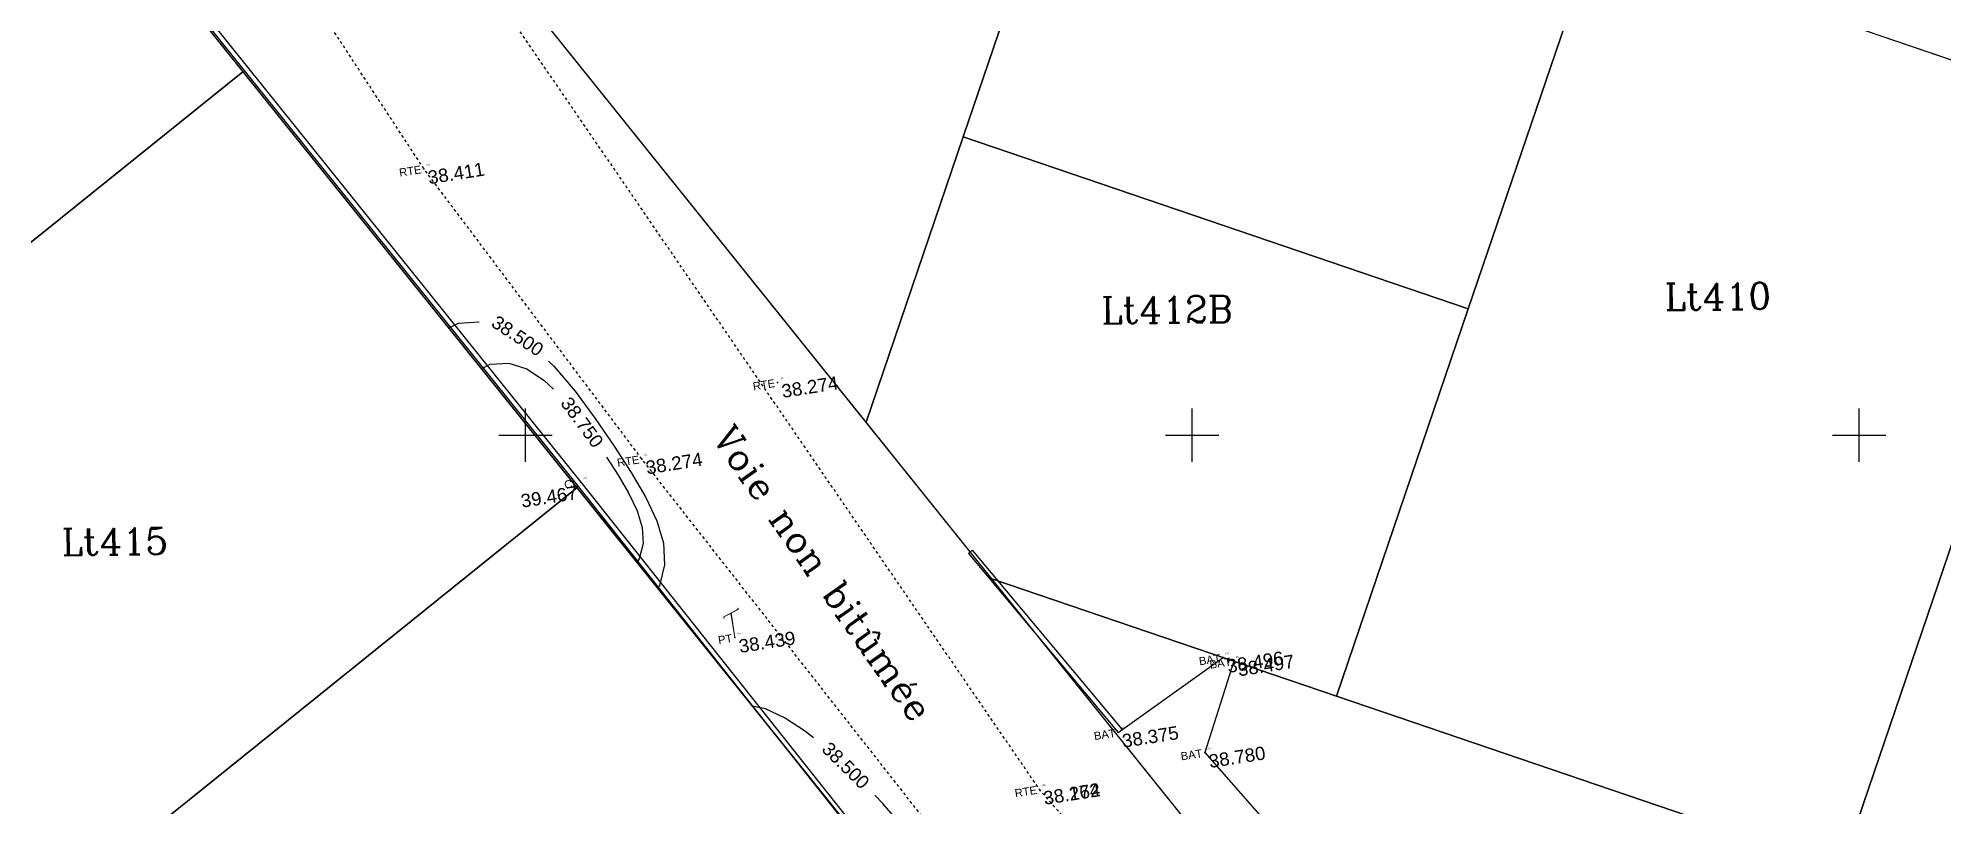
# Model space of a CAD drawing. Header units: metres. Extents: x 394092 to 394268, y 588562 to 588788.
# Drawn here: x 394131.7 to 394203.2, y 588711.1 to 588739.9 of the extents above; entities that cross this region are included whole.
import ezdxf
from ezdxf.enums import TextEntityAlignment as Align

# ---------------------------------------------------------------- set-up
doc = ezdxf.new("R2010")
doc.units = ezdxf.units.M
doc.linetypes.add('ACAD_ISO03W100', pattern=[30, 12, -18])
for name, color, linetype in [('BATIMENT', 6, 'Continuous'), ('CADRE', 7, 'Continuous'), ('Carroyage(1)_Croix', 7, 'Continuous'), ('CLOTURE', 7, 'Continuous'), ('CN_01_00', 7, 'Continuous'), ('Cotation Courbes de niveau', 7, 'Continuous'), ('IL', 70, 'Continuous'), ('L', 10, 'Continuous'), ('POTEAU TELEPHONIQUE', 20, 'Continuous'), ('ROUTE', 251, 'Continuous'), ('TopoAlt', 150, 'Continuous'), ('TopoCod', 1, 'Continuous'), ('TOPOJIS', 7, 'Continuous'), ('TopoMat', 3, 'Continuous')]:
    doc.layers.add(name, color=color, linetype=linetype)
doc.layers.add('TELEPHONE', color=7, linetype='Continuous', lineweight=20)
doc.styles.add('ROMANC', font='romanc.shx', dxfattribs={"height": 10})
doc.styles.get("Standard").update_dxf_attribs({"font": 'arial.ttf'})
doc.dimstyles.new('ISO-25', dxfattribs={"dimtxt": 2.5, "dimasz": 2.5, "dimexe": 1.25, "dimexo": 0.625, "dimtad": 1, "dimdec": 3, "dimzin": 1, "dimtxsty": 'Standard', "dimcen": 2.5, "dimadec": 0, "dimazin": 0, "dimtfac": 1, "dimtdec": 3, "dimtmove": 0, "dimatfit": 3, "dimfxl": 1, "dimarcsym": 0})

# ---------------------------------------------------------------- blocks, each defined once
blk = doc.blocks.new('TCPOINT')
at = {"color": 0}
blk.add_point((0, 0), dxfattribs=at)
at = {"layer": 'TopoAlt'}
blk.add_attdef('ALT', text='', height=0.5, dxfattribs=at).set_placement((0.1, -0.1), align=Align.TOP_LEFT)
at = {"layer": 'TopoCod'}
blk.add_attdef('COD', text='', height=0.3, dxfattribs=at).set_placement((-0.1, 0), align=Align.MIDDLE_RIGHT)
at = {"layer": 'TopoMat'}
blk.add_attdef('MAT', (0.1, 0.1), '', height=0.3, dxfattribs=at)
blk = doc.blocks.new('p001')
at = {"layer": 'TELEPHONE', "color": 0}
for p, q in [((-0.01, 2.84), (-0.01, 0.19)), ((0, 2.82), (0, 0.19)), ((0.01, 2.85), (0.01, 0.19))]:
    blk.add_line(p, q, dxfattribs=at)
for points in [[(-0.83, 2.42), (-0.83, 2.57), (0.81, 3.11), (0.81, 3.24)], [(-0.82, 2.42), (-0.82, 2.56), (-0.01, 2.83)], [(-0.81, 2.42), (-0.81, 2.55), (0.83, 3.1), (0.83, 3.24)], [(0.01, 2.84), (0.82, 3.11), (0.82, 3.24)]]:
    blk.add_lwpolyline(points, dxfattribs=at)
at = {"layer": 'TELEPHONE', "flags": 128}
for points in [[(-0.81, 2.42), (-0.83, 2.42)], [(0.81, 3.24), (0.83, 3.24)], [(-0.01, 0.19), (0.01, 0.19)]]:
    blk.add_lwpolyline(points, dxfattribs=at)
blk = doc.blocks.new('*D14')
at = {"layer": 'Defpoints', "color": 0, "transparency": 16777216}
for p in [(394120.614, 588761.996), (394247.991, 588603.509), (394247.991, 588603.509)]:
    blk.add_point(p, dxfattribs=at)
at = {"color": 0, "lineweight": 13, "transparency": 16777216, "insert": (394185.492, 588683.709), "char_height": 1.5, "attachment_point": 5, "rotation": 308.78906}
blk.add_mtext('203,330', dxfattribs=at)

msp = doc.modelspace()

# ---------------------------------------------------------------- linework, layer by layer
at = {"layer": 'BATIMENT', "elevation": 0.594, "flags": 128}
msp.add_lwpolyline([(394172.2207, 588713.8688), (394176.157, 588716.6699), (394176.5578, 588716.5415), (394175.4748, 588713.1091), (394193.6816, 588692.374)], dxfattribs=at)
at = {"layer": 'Carroyage(1)_Croix', "ltscale": 0.001}
for p, q in [((394150, 588724), (394150, 588726)), ((394175, 588724), (394175, 588726)), ((394200, 588724), (394200, 588726)), ((394149, 588725), (394151, 588725)), ((394174, 588725), (394176, 588725)), ((394199, 588725), (394201, 588725))]:
    msp.add_line(p, q, dxfattribs=at)
at = {"layer": 'CLOTURE', "flags": 128}
for points, elevation in [([(394110.7477, 588726.5488), (394110.1005, 588730.6278), (394115.3171, 588757.8507), (394120.6577, 588762.3399), (394152.0848, 588723.2374), (394164.569, 588707.5167), (394177.1974, 588691.9665), (394202.1451, 588660.5919), (394213.2133, 588646.7343), (394223.5705, 588633.8856)], -0.05), ([(394110.9182, 588726.6227), (394110.2832, 588730.6249), (394115.4819, 588757.754), (394120.6327, 588762.0837), (394151.9442, 588723.125), (394164.4286, 588707.404), (394177.0571, 588691.8538), (394202.0044, 588660.4797)], -0.05), ([(394166.7499, 588720.6887), (394166.6118, 588720.5732)], 2.089), ([(394166.6118, 588720.5732), (394172.2207, 588713.8688)], 2.089), ([(394166.7499, 588720.6887), (394172.3588, 588713.9843)], 2.089)]:
    msp.add_lwpolyline(points, dxfattribs=dict(at, elevation=elevation))
at = {"layer": 'CN_01_00', "color": 7, "flags": 128}
for points, elevation in [([(394147.1235, 588729.0122), (394147.4976, 588729.2029), (394148.2734, 588729.2535)], 38.5), ([(394148.3474, 588727.4893), (394148.6836, 588727.6606), (394149.376, 588727.7058), (394150.0501, 588727.4873), (394150.7018, 588727.0566), (394151.0567, 588726.7209)], 38.75), ([(394150.872, 588727.771), (394151.0628, 588727.5905), (394151.865, 588726.645), (394152.6208, 588725.6213), (394153.3247, 588724.5885), (394153.9661, 588723.6037), (394154.5134, 588722.6732), (394154.9297, 588721.7912), (394155.1782, 588720.9517), (394155.222, 588720.1489), (394155.0242, 588719.3766), (394154.955, 588719.2679)], 38.5), ([(394153.0415, 588724.1818), (394153.4797, 588723.509), (394153.8855, 588722.8191), (394154.1942, 588722.1651), (394154.3784, 588721.5426), (394154.4109, 588720.9473), (394154.2643, 588720.3747), (394154.1764, 588720.2367)], 38.75), ([(394160.8048, 588713.6612), (394160.4623, 588713.929), (394159.7093, 588714.415), (394158.9996, 588714.7462), (394158.5007, 588714.8562)], 38.5), ([(394163.9975, 588710.5102), (394163.4047, 588711.1986), (394163.1025, 588711.5228)], 38.5)]:
    msp.add_lwpolyline(points, dxfattribs=dict(at, elevation=elevation))
at = {"layer": 'IL'}
msp.add_lwpolyline([(394120.61, 588761.997), (394247.987, 588603.51), (394236.529, 588569.878), (394110.794, 588726.321), (394115.233, 588757.675)], close=True, dxfattribs=at)
msp.add_lwpolyline([(394266.4532, 588657.7072), (394251.807, 588614.72), (394222.13, 588651.645), (394227.525, 588667.48), (394202.57, 588675.982), (394140.517, 588753.19), (394142.752, 588759.749), (394266.4532, 588717.6037)], dxfattribs=at)
at = {"layer": 'L'}
for points in [[(394120.61, 588761.997), (394139.404, 588738.613), (394116.017, 588719.822), (394110.794, 588726.321), (394115.233, 588757.675)], [(394142.752, 588759.749), (394171.149, 588750.074), (394166.416, 588736.183), (394162.775, 588725.496), (394140.517, 588753.19)], [(394142.752, 588759.749), (394171.149, 588750.074), (394166.416, 588736.183), (394162.775, 588725.496), (394140.517, 588753.19)], [(394171.149, 588750.074), (394190.08, 588743.624), (394185.348, 588729.733), (394166.416, 588736.183)], [(394190.08, 588743.624), (394209.012, 588737.174), (394199.337, 588708.777), (394180.406, 588715.227), (394185.348, 588729.733)], [(394139.404, 588738.613), (394151.933, 588723.024), (394128.547, 588704.233), (394116.017, 588719.822)], [(394209.012, 588737.174), (394227.943, 588730.724), (394218.268, 588702.327), (394199.337, 588708.777)], [(394166.416, 588736.183), (394185.348, 588729.733), (394180.406, 588715.227), (394167.492, 588719.627), (394162.775, 588725.496)], [(394151.933, 588723.024), (394164.462, 588707.435), (394141.076, 588688.644), (394128.547, 588704.233)], [(394167.492, 588719.627), (394180.406, 588715.227), (394199.337, 588708.777), (394192.453, 588688.57)], [(394167.492, 588719.627), (394180.406, 588715.227), (394199.337, 588708.777), (394192.453, 588688.57)]]:
    msp.add_lwpolyline(points, close=True, dxfattribs=at)
at = {"layer": 'ROUTE', "linetype": 'ACAD_ISO03W100', "lineweight": 30, "ltscale": 0.002, "flags": 128}
for points, elevation in [([(394251.5401, 588613.4872), (394247.1732, 588619.3318), (394239.1489, 588624.9325), (394236.0797, 588628.8156), (394234.03, 588632.221), (394228.4878, 588639.8855), (394219.3841, 588651.4226), (394200.8101, 588671.2791), (394190.2476, 588685.1331), (394180.5288, 588698.7389), (394169.2745, 588711.7312), (394143.9048, 588748.7184), (394128.9052, 588766.3983)], 0.081), ([(394249.8528, 588611.9702), (394245.2076, 588617.9048), (394237.269, 588623.2953), (394234.4408, 588627.3458), (394232.0817, 588630.3038), (394226.3169, 588638.316), (394216.8875, 588649.2189), (394198.977, 588668.7696), (394186.8433, 588683.0633), (394177.5546, 588696.2568), (394166.2286, 588708.9969), (394154.3682, 588724.1099), (394146.1974, 588734.9786), (394134.3379, 588753.0657), (394125.7094, 588762.8584)], 0.097)]:
    msp.add_lwpolyline(points, dxfattribs=dict(at, elevation=elevation))

# ---------------------------------------------------------------- block references
at = {"layer": 'POTEAU TELEPHONIQUE', "color": 0, "xscale": 0.3516709976367164, "yscale": 0.3516709976367164, "zscale": 0.3516709976367164, "rotation": 9.00787909859095}
msp.add_blockref('p001', (394157.865, 588717.3534, 0.658), dxfattribs=at)
at = {"layer": 'TOPOJIS'}
ref = msp.add_blockref('TCPOINT', (394146.1974, 588734.9786, 38.411), dxfattribs=dict(at, rotation=8.918647236070969))
ref.add_attrib('MAT', '131', (394146.2807, 588735.0929, 38.411), dxfattribs={"layer": 'TopoMat', "height": 0.06, "rotation": 8.918647})
ref.add_attrib('ALT', '38.411', dxfattribs={"layer": 'TopoAlt', "height": 0.5, "rotation": 8.918647}).set_placement((394146.3117, 588734.8953, 38.411), align=Align.TOP_LEFT)
ref.add_attrib('COD', 'RTE', dxfattribs={"layer": 'TopoCod', "height": 0.3, "rotation": 8.918647}).set_placement((394146.0986, 588734.9631, 38.411), align=Align.MIDDLE_RIGHT)
ref = msp.add_blockref('TCPOINT', (394159.4567, 588726.9726, 38.274), dxfattribs=dict(at, rotation=8.918647236070969))
ref.add_attrib('MAT', '132', (394159.54, 588727.0869, 38.274), dxfattribs={"layer": 'TopoMat', "height": 0.06, "rotation": 8.918647})
ref.add_attrib('ALT', '38.274', dxfattribs={"layer": 'TopoAlt', "height": 0.5, "rotation": 8.918647}).set_placement((394159.571, 588726.8893, 38.274), align=Align.TOP_LEFT)
ref.add_attrib('COD', 'RTE', dxfattribs={"layer": 'TopoCod', "height": 0.3, "rotation": 8.918647}).set_placement((394159.3579, 588726.9571, 38.274), align=Align.MIDDLE_RIGHT)
ref = msp.add_blockref('TCPOINT', (394154.3682, 588724.1099, 38.274), dxfattribs=dict(at, rotation=8.918647236070969))
ref.add_attrib('MAT', '132', (394154.4514, 588724.2242, 38.274), dxfattribs={"layer": 'TopoMat', "height": 0.06, "rotation": 8.918647})
ref.add_attrib('ALT', '38.274', dxfattribs={"layer": 'TopoAlt', "height": 0.5, "rotation": 8.918647}).set_placement((394154.4825, 588724.0266, 38.274), align=Align.TOP_LEFT)
ref.add_attrib('COD', 'RTE', dxfattribs={"layer": 'TopoCod', "height": 0.3, "rotation": 8.918647}).set_placement((394154.2694, 588724.0944, 38.274), align=Align.MIDDLE_RIGHT)
ref = msp.add_blockref('TCPOINT', (394152.0848, 588723.2374, 39.467), dxfattribs=dict(at, rotation=8.918647236070969))
ref.add_attrib('MAT', '155', (394152.1681, 588723.3517, 39.467), dxfattribs={"layer": 'TopoMat', "height": 0.06, "rotation": 8.918647})
ref.add_attrib('ALT', '39.467', dxfattribs={"layer": 'TopoAlt', "height": 0.5, "rotation": 8.918647}).set_placement((394149.7961, 588722.777, 39.467), align=Align.TOP_LEFT)
ref.add_attrib('COD', 'CL', dxfattribs={"layer": 'TopoCod', "height": 0.3, "rotation": 8.918647}).set_placement((394151.986, 588723.2219, 39.467), align=Align.MIDDLE_RIGHT)
ref = msp.add_blockref('TCPOINT', (394157.8547, 588717.4185, 38.439), dxfattribs=dict(at, rotation=8.918647236070969))
ref.add_attrib('MAT', '166', (394157.938, 588717.5328, 38.439), dxfattribs={"layer": 'TopoMat', "height": 0.06, "rotation": 8.918647})
ref.add_attrib('ALT', '38.439', dxfattribs={"layer": 'TopoAlt', "height": 0.5, "rotation": 8.918647}).set_placement((394157.969, 588717.3352, 38.439), align=Align.TOP_LEFT)
ref.add_attrib('COD', 'PT', dxfattribs={"layer": 'TopoCod', "height": 0.3, "rotation": 8.918647}).set_placement((394157.7559, 588717.403, 38.439), align=Align.MIDDLE_RIGHT)
ref = msp.add_blockref('TCPOINT', (394176.157, 588716.6699, 38.496), dxfattribs=dict(at, rotation=8.918647236070969))
ref.add_attrib('MAT', '152', (394176.2403, 588716.7842, 38.496), dxfattribs={"layer": 'TopoMat', "height": 0.06, "rotation": 8.918647})
ref.add_attrib('ALT', '38.496', dxfattribs={"layer": 'TopoAlt', "height": 0.5, "rotation": 8.918647}).set_placement((394176.2713, 588716.5866, 38.496), align=Align.TOP_LEFT)
ref.add_attrib('COD', 'BAT', dxfattribs={"layer": 'TopoCod', "height": 0.3, "rotation": 8.918647}).set_placement((394176.0582, 588716.6544, 38.496), align=Align.MIDDLE_RIGHT)
ref = msp.add_blockref('TCPOINT', (394176.5578, 588716.5415, 38.497), dxfattribs=dict(at, rotation=8.918647236070969))
ref.add_attrib('MAT', '151', (394176.6411, 588716.6558, 38.497), dxfattribs={"layer": 'TopoMat', "height": 0.06, "rotation": 8.918647})
ref.add_attrib('ALT', '38.497', dxfattribs={"layer": 'TopoAlt', "height": 0.5, "rotation": 8.918647}).set_placement((394176.6721, 588716.4582, 38.497), align=Align.TOP_LEFT)
ref.add_attrib('COD', 'BAT', dxfattribs={"layer": 'TopoCod', "height": 0.3, "rotation": 8.918647}).set_placement((394176.459, 588716.526, 38.497), align=Align.MIDDLE_RIGHT)
ref = msp.add_blockref('TCPOINT', (394172.2207, 588713.8688, 38.375), dxfattribs=dict(at, rotation=8.918647236070969))
ref.add_attrib('MAT', '153', (394172.304, 588713.9831, 38.375), dxfattribs={"layer": 'TopoMat', "height": 0.06, "rotation": 8.918647})
ref.add_attrib('ALT', '38.375', dxfattribs={"layer": 'TopoAlt', "height": 0.5, "rotation": 8.918647}).set_placement((394172.335, 588713.7855, 38.375), align=Align.TOP_LEFT)
ref.add_attrib('COD', 'BAT', dxfattribs={"layer": 'TopoCod', "height": 0.3, "rotation": 8.918647}).set_placement((394172.1219, 588713.8533, 38.375), align=Align.MIDDLE_RIGHT)
ref = msp.add_blockref('TCPOINT', (394175.4748, 588713.1091, 38.78), dxfattribs=dict(at, rotation=8.918647236070969))
ref.add_attrib('MAT', '150', (394175.5581, 588713.2234, 38.78), dxfattribs={"layer": 'TopoMat', "height": 0.06, "rotation": 8.918647})
ref.add_attrib('ALT', '38.780', dxfattribs={"layer": 'TopoAlt', "height": 0.5, "rotation": 8.918647}).set_placement((394175.5891, 588713.0258, 38.78), align=Align.TOP_LEFT)
ref.add_attrib('COD', 'BAT', dxfattribs={"layer": 'TopoCod', "height": 0.3, "rotation": 8.918647}).set_placement((394175.376, 588713.0936, 38.78), align=Align.MIDDLE_RIGHT)
ref = msp.add_blockref('TCPOINT', (394169.2745, 588711.7312, 38.162), dxfattribs=dict(at, rotation=8.918647236070969))
ref.add_attrib('MAT', '135', (394169.3578, 588711.8455, 38.162), dxfattribs={"layer": 'TopoMat', "height": 0.06, "rotation": 8.918647})
ref.add_attrib('ALT', '38.162', dxfattribs={"layer": 'TopoAlt', "height": 0.5, "rotation": 8.918647}).set_placement((394169.3888, 588711.6479, 38.162), align=Align.TOP_LEFT)
ref.add_attrib('COD', 'RTE', dxfattribs={"layer": 'TopoCod', "height": 0.3, "rotation": 8.918647}).set_placement((394169.1757, 588711.7157, 38.162), align=Align.MIDDLE_RIGHT)
ref = msp.add_blockref('TCPOINT', (394169.2745, 588711.7312, 38.274), dxfattribs=dict(at, rotation=8.918647236070969))
ref.add_attrib('MAT', '132', (394169.3578, 588711.8455, 38.274), dxfattribs={"layer": 'TopoMat', "height": 0.06, "rotation": 8.918647})
ref.add_attrib('ALT', '38.274', dxfattribs={"layer": 'TopoAlt', "height": 0.5, "rotation": 8.918647}).set_placement((394169.3888, 588711.6479, 38.274), align=Align.TOP_LEFT)
ref.add_attrib('COD', 'RTE', dxfattribs={"layer": 'TopoCod', "height": 0.3, "rotation": 8.918647}).set_placement((394169.1757, 588711.7157, 38.274), align=Align.MIDDLE_RIGHT)
ref = msp.add_blockref('TCPOINT', (394169.2745, 588711.7312, 38.274), dxfattribs=dict(at, rotation=8.918647236070969))
ref.add_attrib('MAT', '132', (394169.3578, 588711.8455, 38.274), dxfattribs={"layer": 'TopoMat', "height": 0.06, "rotation": 8.918647})
ref.add_attrib('ALT', '38.274', dxfattribs={"layer": 'TopoAlt', "height": 0.5, "rotation": 8.918647}).set_placement((394169.3888, 588711.6479, 38.274), align=Align.TOP_LEFT)
ref.add_attrib('COD', 'RTE', dxfattribs={"layer": 'TopoCod', "height": 0.3, "rotation": 8.918647}).set_placement((394169.1757, 588711.7157, 38.274), align=Align.MIDDLE_RIGHT)
ref = msp.add_blockref('TCPOINT', (394169.2745, 588711.7312, 38.274), dxfattribs=dict(at, rotation=8.918647236070969))
ref.add_attrib('MAT', '132', (394169.3578, 588711.8455, 38.274), dxfattribs={"layer": 'TopoMat', "height": 0.06, "rotation": 8.918647})
ref.add_attrib('ALT', '38.274', dxfattribs={"layer": 'TopoAlt', "height": 0.5, "rotation": 8.918647}).set_placement((394169.3888, 588711.6479, 38.274), align=Align.TOP_LEFT)
ref.add_attrib('COD', 'RTE', dxfattribs={"layer": 'TopoCod', "height": 0.3, "rotation": 8.918647}).set_placement((394169.1757, 588711.7157, 38.274), align=Align.MIDDLE_RIGHT)
ref = msp.add_blockref('TCPOINT', (394169.2745, 588711.7312, 38.274), dxfattribs=dict(at, rotation=8.918647236070969))
ref.add_attrib('MAT', '132', (394169.3578, 588711.8455, 38.274), dxfattribs={"layer": 'TopoMat', "height": 0.06, "rotation": 8.918647})
ref.add_attrib('ALT', '38.274', dxfattribs={"layer": 'TopoAlt', "height": 0.5, "rotation": 8.918647}).set_placement((394169.3888, 588711.6479, 38.274), align=Align.TOP_LEFT)
ref.add_attrib('COD', 'RTE', dxfattribs={"layer": 'TopoCod', "height": 0.3, "rotation": 8.918647}).set_placement((394169.1757, 588711.7157, 38.274), align=Align.MIDDLE_RIGHT)
ref = msp.add_blockref('TCPOINT', (394169.2745, 588711.7312, 38.274), dxfattribs=dict(at, rotation=8.918647236070969))
ref.add_attrib('MAT', '132', (394169.3578, 588711.8455, 38.274), dxfattribs={"layer": 'TopoMat', "height": 0.06, "rotation": 8.918647})
ref.add_attrib('ALT', '38.274', dxfattribs={"layer": 'TopoAlt', "height": 0.5, "rotation": 8.918647}).set_placement((394169.3888, 588711.6479, 38.274), align=Align.TOP_LEFT)
ref.add_attrib('COD', 'RTE', dxfattribs={"layer": 'TopoCod', "height": 0.3, "rotation": 8.918647}).set_placement((394169.1757, 588711.7157, 38.274), align=Align.MIDDLE_RIGHT)
ref = msp.add_blockref('TCPOINT', (394169.2745, 588711.7312, 38.274), dxfattribs=dict(at, rotation=8.918647236070969))
ref.add_attrib('MAT', '132', (394169.3578, 588711.8455, 38.274), dxfattribs={"layer": 'TopoMat', "height": 0.06, "rotation": 8.918647})
ref.add_attrib('ALT', '38.274', dxfattribs={"layer": 'TopoAlt', "height": 0.5, "rotation": 8.918647}).set_placement((394169.3888, 588711.6479, 38.274), align=Align.TOP_LEFT)
ref.add_attrib('COD', 'RTE', dxfattribs={"layer": 'TopoCod', "height": 0.3, "rotation": 8.918647}).set_placement((394169.1757, 588711.7157, 38.274), align=Align.MIDDLE_RIGHT)
ref = msp.add_blockref('TCPOINT', (394169.2745, 588711.7312, 38.274), dxfattribs=dict(at, rotation=8.918647236070969))
ref.add_attrib('MAT', '132', (394169.3578, 588711.8455, 38.274), dxfattribs={"layer": 'TopoMat', "height": 0.06, "rotation": 8.918647})
ref.add_attrib('ALT', '38.274', dxfattribs={"layer": 'TopoAlt', "height": 0.5, "rotation": 8.918647}).set_placement((394169.3888, 588711.6479, 38.274), align=Align.TOP_LEFT)
ref.add_attrib('COD', 'RTE', dxfattribs={"layer": 'TopoCod', "height": 0.3, "rotation": 8.918647}).set_placement((394169.1757, 588711.7157, 38.274), align=Align.MIDDLE_RIGHT)
ref = msp.add_blockref('TCPOINT', (394169.2745, 588711.7312, 38.274), dxfattribs=dict(at, rotation=8.918647236070969))
ref.add_attrib('MAT', '132', (394169.3578, 588711.8455, 38.274), dxfattribs={"layer": 'TopoMat', "height": 0.06, "rotation": 8.918647})
ref.add_attrib('ALT', '38.274', dxfattribs={"layer": 'TopoAlt', "height": 0.5, "rotation": 8.918647}).set_placement((394169.3888, 588711.6479, 38.274), align=Align.TOP_LEFT)
ref.add_attrib('COD', 'RTE', dxfattribs={"layer": 'TopoCod', "height": 0.3, "rotation": 8.918647}).set_placement((394169.1757, 588711.7157, 38.274), align=Align.MIDDLE_RIGHT)

# ---------------------------------------------------------------- texts
at = {"layer": 'CADRE', "lineweight": 13, "style": 'ROMANC'}
for s, p in [('Lt412B', (394174.0615, 588729.705)), ('Lt410', (394194.709, 588730.2005)), ('Lt415', (394134.6157, 588721.0213))]:
    msp.add_text(s, height=1, rotation=0.638786, dxfattribs=at).set_placement(p, align=Align.MIDDLE)
msp.add_text('Voie non bitûmée', height=1, rotation=305.127092, dxfattribs=at).set_placement((394161.1529, 588719.8219, -75.643), align=Align.MIDDLE_CENTER)
at = {"layer": 'Cotation Courbes de niveau', "color": 0, "ltscale": 0.001}
for s, rotation, p in [('38.500', 326.537349, (394149.7099, 588728.7252, 38.5)), ('38.750', 306.436052, (394152.1277, 588725.4852, 38.75)), ('38.500', 315.40407, (394162.0113, 588712.6311, 38.5))]:
    msp.add_text(s, height=0.5, rotation=rotation, dxfattribs=at).set_placement(p, align=Align.MIDDLE_CENTER)

# ---------------------------------------------------------------- dimensions: what is measured, and where the dimension line sits
at = {"color": 0, "lineweight": 13}
dim = msp.add_aligned_dim(p1=(394120.614, 588761.996), p2=(394247.991, 588603.509), distance=0, dimstyle='ISO-25', override={"dimtxt": 1.5, "dimasz": 20, "dimdec": 3, "dimzin": 1, "dimse1": 1, "dimse2": 1, "dimsd1": 1, "dimsd2": 1, "dimtdec": 3}, dxfattribs=at)
dim.commit()
dim.dimension.update_dxf_attribs({"geometry": '*D14', "text_midpoint": (394185.4923, 588683.7088)})

doc.saveas('drawing.dxf')
